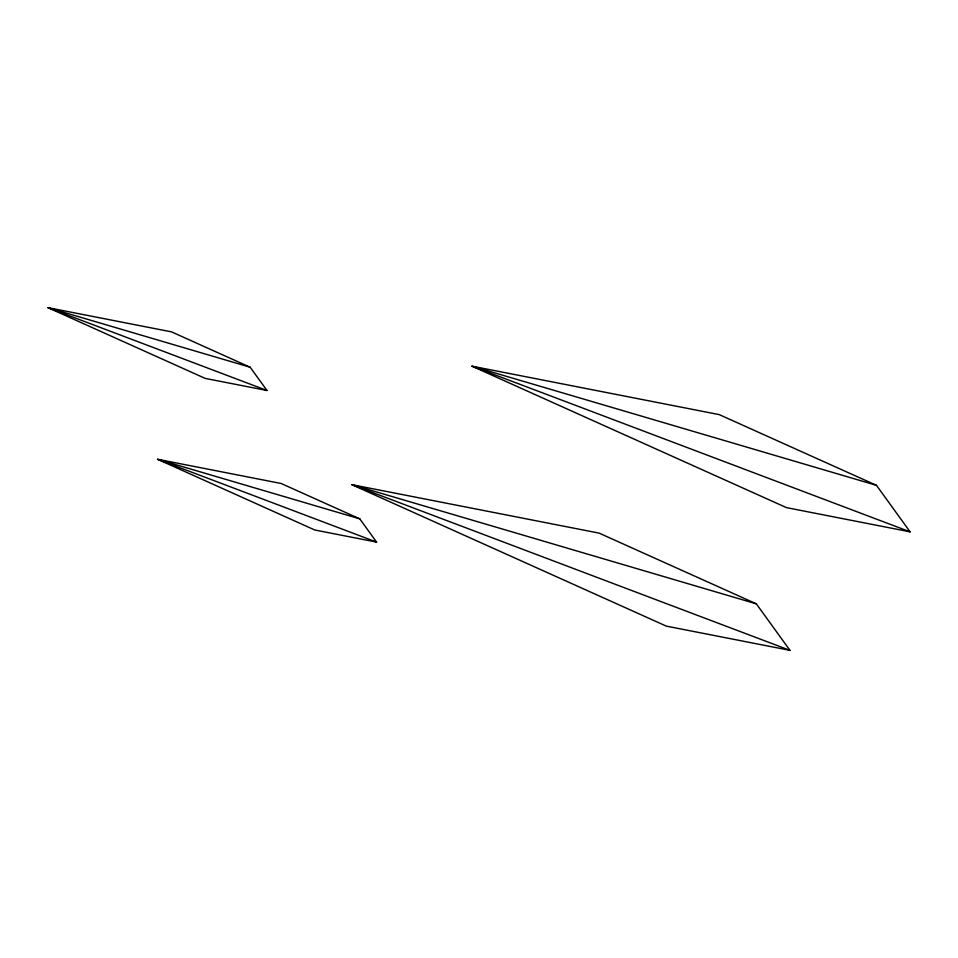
<?xml version="1.0" encoding="UTF-8"?>
<svg xmlns="http://www.w3.org/2000/svg" width="958" height="958" viewBox="0 0 958 958"><rect width="100%" height="100%" fill="white"/><g stroke="black" fill="none" stroke-linecap="round" stroke-linejoin="round"><path stroke-width="1.44" d="M266.983 390.493L205.168 378.386L47.9 307.65L171.542 331.875L250.17 367.237L266.983 390.493L47.9 307.65L250.17 367.237M910.1 531.846L786.458 507.62L471.935 366.172L719.219 414.61L876.474 485.335L910.1 531.846L471.935 366.172L876.474 485.335M376.59 542.108L314.763 529.99L157.507 459.265L281.149 483.491L359.777 518.853L376.59 542.108L157.507 459.265L359.777 518.853M789.967 650.35L666.325 626.125L351.802 484.664L599.085 533.115L756.341 603.839L789.967 650.35L351.802 484.664L756.341 603.839"/></g></svg>
